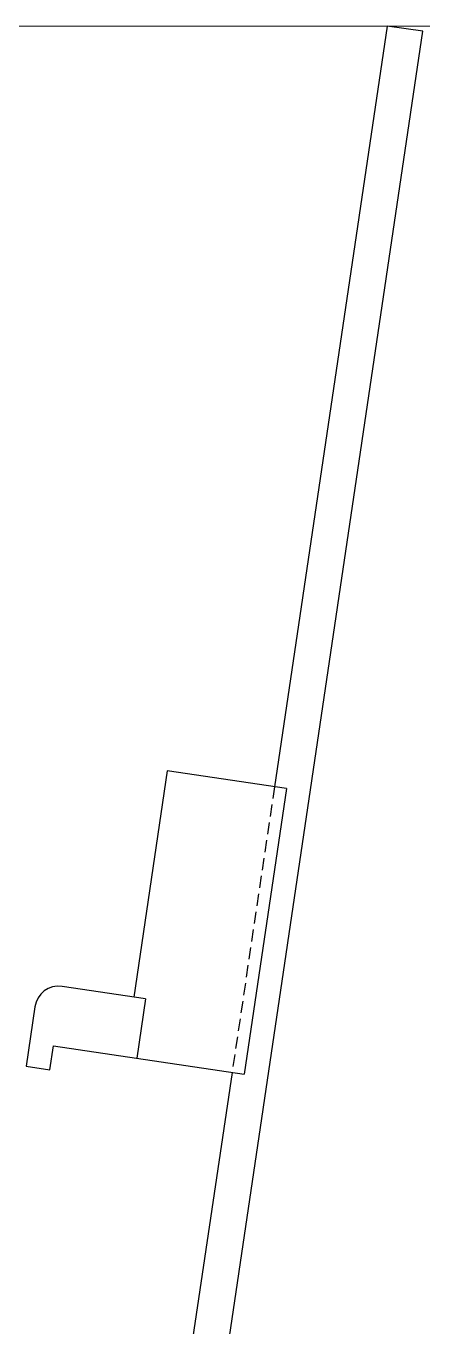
# Model space of a CAD drawing. Header units: inches. Extents: x 1 to 67, y 1 to 115.
# Drawn here: x 56.72 to 64.96, y 58 to 85 of the extents above; entities that cross this region are included whole.
import ezdxf

# ---------------------------------------------------------------- set-up
doc = ezdxf.new("R2010")
doc.units = ezdxf.units.IN
doc.header["$MEASUREMENT"] = 0
doc.linetypes.add('Amconstr', pattern=[9999, 9999, 0])
doc.linetypes.add('HIDDEN', pattern=[0.375, 0.25, -0.125])
doc.layers.add('AM_CL', color=1, linetype='Amconstr', lineweight=15)
doc.layers.add('Hidden', color=140, linetype='HIDDEN')

msp = doc.modelspace()

# ---------------------------------------------------------------- linework, layer by layer
for p, q in [((60.57316, 55.26621), (64.96189, 84.89009)), ((64.21999, 85), (61.87945, 69.20141)), ((64.96189, 84.89009), (64.21999, 85)), ((59.65375, 69.53115), (58.95764, 64.83243)), ((62.12676, 69.16478), (59.65375, 69.53115)), ((62.12676, 69.16478), (61.24746, 63.22956)), ((59.20494, 64.7958), (57.47384, 65.05226)), ((56.90596, 64.63093), (56.72277, 63.39442)), ((59.20494, 64.7958), (59.02176, 63.55929)), ((57.21738, 63.32115), (57.29065, 63.81575)), ((57.29065, 63.81575), (61.24746, 63.22956)), ((56.72277, 63.39442), (57.21738, 63.32115)), ((61.00016, 63.26619), (59.74552, 54.79738))]:
    msp.add_line(p, q)
msp.add_arc((57.40056, 64.55765), 0.5, 81.573031, 171.573031)
at = {"layer": 'AM_CL'}
for p, direction in [((4, 115), (1, 0)), ((37, 85), (0.70710678, 0.70710678)), ((43, 1), (0, 1)), ((4, 91), (1, 0)), ((18.5, 85), (1, 0))]:
    msp.add_xline(p, direction, dxfattribs=at)
at = {"layer": 'Hidden'}
msp.add_line((61.87945, 69.20141), (61.00016, 63.26619), dxfattribs=at)

doc.saveas('drawing.dxf')
